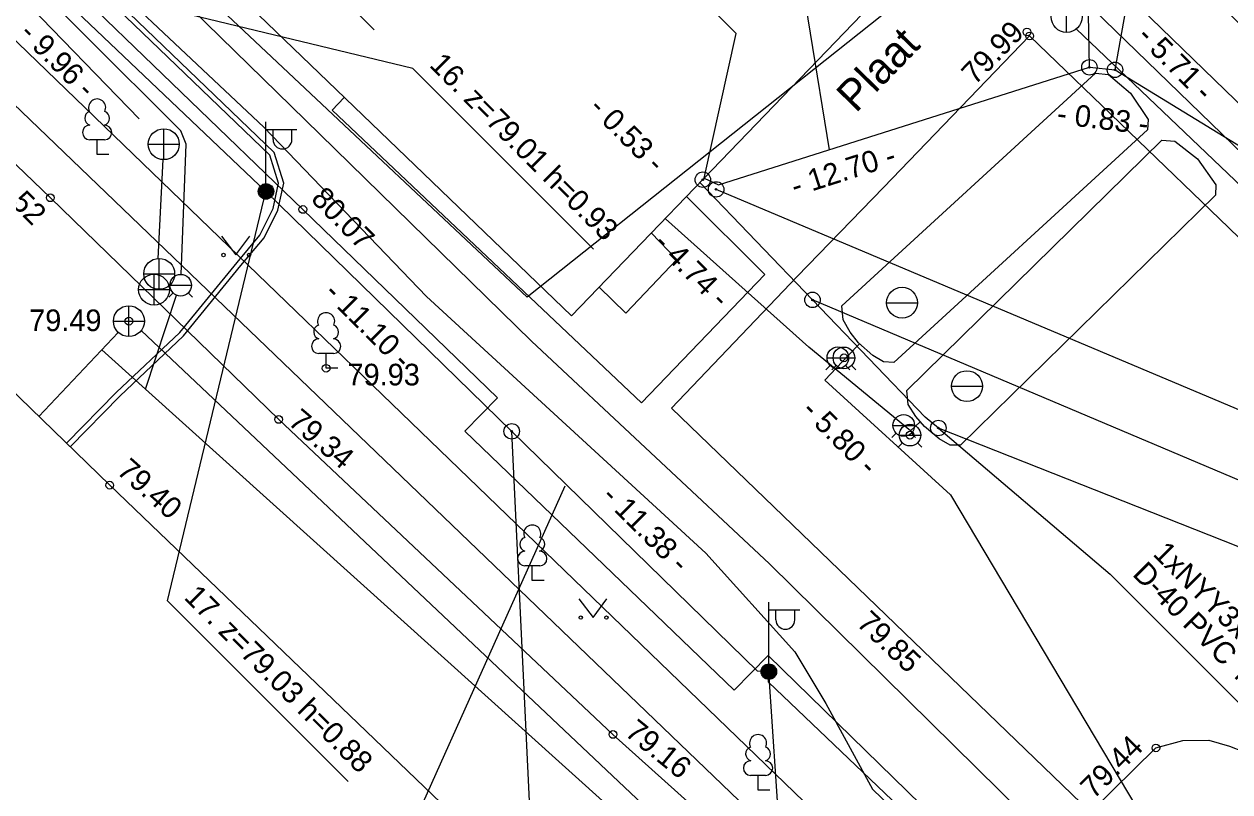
# Model space of a CAD drawing. Extents: x 632271 to 633134, y 6446009 to 6447735.
# Drawn here: x 632389.83 to 632428.85, y 6446963.86 to 6446988.7 of the extents above; entities that cross this region are included whole.
import ezdxf

# ---------------------------------------------------------------- set-up
doc = ezdxf.new("R2010")
doc.units = 0
for name, color, linetype in [('ABIJOONIS', 7, 'Continuous'), ('HALJASTUS', 7, 'Continuous'), ('HOONE', 7, 'Continuous'), ('HOONEDET', 7, 'Continuous'), ('joonside', 7, 'Continuous'), ('KKAEV', 7, 'Continuous'), ('KOORDPUNKT', 7, 'Continuous'), ('KORGUS', 7, 'Continuous'), ('KPKAABEL', 7, 'Continuous'), ('KTRASS', 7, 'Continuous'), ('mootpiir', 7, 'Continuous'), ('MPKAABEL', 7, 'Continuous'), ('PIIR', 7, 'Continuous'), ('POST', 7, 'Continuous'), ('PUU', 7, 'Continuous'), ('SITRASS', 7, 'Continuous'), ('SKTRASS', 7, 'Continuous'), ('TEE', 7, 'Continuous'), ('VKAEV', 7, 'Continuous'), ('VTRASS', 7, 'Continuous')]:
    doc.layers.add(name, color=color, linetype=linetype)

msp = doc.modelspace()

# ---------------------------------------------------------------- linework, layer by layer
at = {"layer": 'ABIJOONIS'}
for points in [[(632424.303, 6446987.305), (632424.069, 6446999.843), (632418.222, 6447005.69)], [(632425.131, 6446987.223), (632427.406, 6446999.905), (632421.559, 6447005.752)], [(632404.561, 6447002.285), (632414.648, 6446992.199), (632415.883, 6446984.631)], [(632401.158, 6446988.518), (632395.31, 6446994.365), (632383.178, 6446997.049)], [(632411.838, 6446983.722), (632412.871, 6446988.402), (632407.024, 6446994.249)], [(632408.255, 6446981.421), (632402.408, 6446987.268), (632390.419, 6446990.169)], [(632400.319, 6446964.203), (632394.472, 6446970.05), (632397.66, 6446983.289)], [(632436.833, 6446969.597), (632430.986, 6446975.444), (632412.224, 6446983.355)], [(632435.618, 6446967.837), (632429.771, 6446973.684), (632415.344, 6446979.78)], [(632434.95, 6446965.955), (632429.103, 6446971.802), (632419.415, 6446975.636)], [(632419.415, 6446975.636), (632424.972, 6446970.906), (632434.361, 6446961.517)], [(632412.341, 6446951.172), (632406.494, 6446957.019), (632405.611, 6446975.528)], [(632407.331, 6446973.755), (632399.918, 6446957.234), (632414.719, 6446942.432)], [(632421.197, 6446940.677), (632415.35, 6446946.524), (632413.932, 6446967.753)]]:
    msp.add_lwpolyline(points, dxfattribs=at)
at = {"layer": 'HALJASTUS'}
for p, q in [((632396.223, 6446981.84), (632396.686, 6446981.233)), ((632396.686, 6446981.233), (632397.132, 6446981.84)), ((632407.782, 6446970.108), (632408.246, 6446969.502)), ((632408.246, 6446969.502), (632408.691, 6446970.108))]:
    msp.add_line(p, q, dxfattribs=at)
for centre in [(632396.285, 6446981.233), (632397.114, 6446981.233), (632407.845, 6446969.502), (632408.674, 6446969.502)]:
    msp.add_circle(centre, 0.055, dxfattribs=at)
at = {"layer": 'HOONE'}
for points in [[(632372.756, 6447012.598), (632378.979, 6447007.634), (632378.548, 6447007.153), (632407.541, 6446979.26), (632420.642, 6446992.862), (632389.857, 6447022.427), (632386.387, 6447018.83), (632388.124, 6447017.182), (632384.14, 6447012.977), (632378.335, 6447018.486), (632372.756, 6447012.598)], [(632400.193, 6446986.329), (632399.802, 6446985.923), (632409.808, 6446976.455), (632413.8, 6446980.597), (632411.268, 6446983.129)]]:
    msp.add_lwpolyline(points, dxfattribs=at)
at = {"layer": 'HOONEDET'}
msp.add_lwpolyline([(632410.127, 6446981.945), (632410.957, 6446981.082), (632409.305, 6446979.346), (632408.44, 6446980.193)], dxfattribs=at)
at = {"layer": 'KKAEV'}
for p, q in [((632423.565, 6446988.436), (632423.565, 6446989.436)), ((632394.353, 6446984.317), (632394.353, 6446985.317)), ((632393.853, 6446984.817), (632394.853, 6446984.817)), ((632394.205, 6446980.122), (632394.205, 6446981.122)), ((632393.705, 6446980.622), (632394.705, 6446980.622)), ((632394.038, 6446979.613), (632394.038, 6446980.613)), ((632393.538, 6446980.113), (632394.538, 6446980.113)), ((632393.224, 6446978.592), (632393.224, 6446979.592)), ((632392.724, 6446979.092), (632393.724, 6446979.092))]:
    msp.add_line(p, q, dxfattribs=at)
for centre in [(632423.565, 6446988.936), (632394.353, 6446984.817), (632394.205, 6446980.622), (632394.038, 6446980.113), (632393.224, 6446979.092)]:
    msp.add_circle(centre, 0.5, dxfattribs=at)
at = {"layer": 'KOORDPUNKT'}
for centre, radius in [((632424.303, 6446987.305), 0.25), ((632424.303, 6446987.305), 0.025), ((632424.303, 6446987.305), 0.0221), ((632424.303, 6446987.305), 0.0191), ((632424.303, 6446987.305), 0.0161), ((632424.303, 6446987.305), 0.0132), ((632424.303, 6446987.305), 0.0102), ((632424.303, 6446987.305), 0.00726), ((632424.303, 6446987.305), 0.0043), ((632425.131, 6446987.223), 0.25), ((632425.131, 6446987.223), 0.025), ((632425.131, 6446987.223), 0.0221), ((632425.131, 6446987.223), 0.0191), ((632425.131, 6446987.223), 0.0161), ((632425.131, 6446987.223), 0.0132), ((632425.131, 6446987.223), 0.0102), ((632425.131, 6446987.223), 0.00726), ((632425.131, 6446987.223), 0.0043), ((632411.794, 6446983.669), 0.25), ((632411.794, 6446983.669), 0.025), ((632411.794, 6446983.669), 0.0221), ((632411.794, 6446983.669), 0.0191), ((632411.794, 6446983.669), 0.0161), ((632411.794, 6446983.669), 0.0132), ((632411.794, 6446983.669), 0.0102), ((632411.794, 6446983.669), 0.00726), ((632411.794, 6446983.669), 0.0043), ((632412.224, 6446983.355), 0.25), ((632412.224, 6446983.355), 0.025), ((632412.224, 6446983.355), 0.0221), ((632412.224, 6446983.355), 0.0191), ((632412.224, 6446983.355), 0.0161), ((632412.224, 6446983.355), 0.0132), ((632412.224, 6446983.355), 0.0102), ((632412.224, 6446983.355), 0.00726), ((632412.224, 6446983.355), 0.0043), ((632415.344, 6446979.78), 0.25), ((632415.344, 6446979.78), 0.025), ((632415.344, 6446979.78), 0.0221), ((632415.344, 6446979.78), 0.0191), ((632415.344, 6446979.78), 0.0161), ((632415.344, 6446979.78), 0.0132), ((632415.344, 6446979.78), 0.0102), ((632415.344, 6446979.78), 0.00726), ((632415.344, 6446979.78), 0.0043), ((632405.611, 6446975.528), 0.25), ((632419.415, 6446975.636), 0.25), ((632419.415, 6446975.636), 0.025), ((632419.415, 6446975.636), 0.0221), ((632419.415, 6446975.636), 0.0191), ((632419.415, 6446975.636), 0.0161), ((632419.415, 6446975.636), 0.0132), ((632419.415, 6446975.636), 0.0102), ((632419.415, 6446975.636), 0.00726), ((632419.415, 6446975.636), 0.0043), ((632405.611, 6446975.528), 0.025), ((632405.611, 6446975.528), 0.0221), ((632405.611, 6446975.528), 0.0191), ((632405.611, 6446975.528), 0.0161), ((632405.611, 6446975.528), 0.0132), ((632405.611, 6446975.528), 0.0102), ((632405.611, 6446975.528), 0.00726), ((632405.611, 6446975.528), 0.0043)]:
    msp.add_circle(centre, radius, dxfattribs=at)
at = {"layer": 'KORGUS'}
for centre in [(632422.282, 6446988.447), (632422.368, 6446988.319), (632397.66, 6446983.289), (632390.684, 6446983.084), (632398.853, 6446982.706), (632393.224, 6446979.092), (632416.36, 6446977.905), (632399.606, 6446977.569), (632398.071, 6446975.912), (632418.497, 6446975.405), (632392.605, 6446973.786), (632413.932, 6446967.753), (632408.886, 6446965.722), (632426.454, 6446965.287)]:
    msp.add_circle(centre, 0.125, dxfattribs=at)
at = {"layer": 'KPKAABEL'}
msp.add_lwpolyline([(632391.323, 6446975.03), (632392.928, 6446976.671), (632394.994, 6446978.621), (632396.848, 6446980.891), (632397.597, 6446981.786), (632398.04, 6446982.688), (632398.233, 6446983.561), (632397.924, 6446984.553), (632390.479, 6446991.712), (632384.486, 6446997.659), (632377.115, 6447005.01), (632370.011, 6447012.009), (632361.67, 6447019.376), (632357.687, 6447023.192), (632356.791, 6447024.395), (632357.067, 6447025.581), (632357.936, 6447026.839), (632359.654, 6447028.567), (632360.826, 6447031.507)], dxfattribs=at)
at = {"layer": 'KTRASS'}
for points in [[(632393.552, 6446985.642), (632381.93, 6446997.618)], [(632394.174, 6446981.121), (632394.329, 6446984.318)], [(632390.312, 6446976.01), (632392.881, 6446978.729)], [(632393.619, 6446978.785), (632431.154, 6446943.329)]]:
    msp.add_lwpolyline(points, dxfattribs=at)
at = {"layer": 'mootpiir'}
msp.add_lwpolyline([(632431.495, 6446947.692), (632451.024, 6446966.96), (632423.87, 6446993.982), (632406.106, 6446979.873), (632380.761, 6447003.688), (632372.087, 6447014.036), (632367.18, 6447031.06), (632372.553, 6447039.011), (632385.346, 6447024.781), (632387.828, 6447028.83), (632371.118, 6447045.148), (632360.609, 6447028.954), (632358.892, 6447027.917), (632357.958, 6447023.443), (632367.919, 6447009.047)], close=True, dxfattribs=at)
at = {"layer": 'MPKAABEL'}
for points in [[(632430.108, 6446984.417), (632445.429, 6446969.828), (632447.616, 6446967.426), (632447.606, 6446967.088), (632434.411, 6446953.213), (632428.966, 6446953.062), (632413.919, 6446967.41), (632413.932, 6446967.753), (632413.563, 6446967.767), (632397.66, 6446983.289), (632383.178, 6446997.049), (632368.831, 6447010.882), (632369.194, 6447014.35), (632363.806, 6447026.19), (632363.503, 6447026.273), (632359.54, 6447025.396), (632363.456, 6447026.571), (632363.583, 6447026.895), (632363.933, 6447032.033), (632372.592, 6447043.281), (632386.551, 6447028.723)], [(632391.208, 6446975.141), (632392.816, 6446976.785), (632394.877, 6446978.73), (632396.725, 6446980.993), (632397.462, 6446981.874), (632397.888, 6446982.741), (632398.068, 6446983.554), (632397.783, 6446984.466), (632390.367, 6446991.598), (632384.373, 6446997.546), (632377.049, 6447004.935), (632369.902, 6447011.892), (632361.562, 6447019.258), (632357.567, 6447023.086), (632356.618, 6447024.359), (632357.962, 6447026.586), (632359.844, 6447028.307), (632363.717, 6447031.618), (632364.337, 6447032.834), (632363.66, 6447034.124), (632362.624, 6447033.872)], [(632430.108, 6446984.417), (632445.429, 6446969.828), (632447.616, 6446967.426), (632447.606, 6446967.088), (632434.411, 6446953.213), (632428.966, 6446953.062), (632413.919, 6446967.41), (632413.932, 6446967.753), (632413.563, 6446967.767), (632397.66, 6446983.289), (632383.178, 6446997.049), (632368.831, 6447010.882), (632369.194, 6447014.35), (632363.806, 6447026.19), (632363.503, 6447026.273), (632360.374, 6447025.581)], [(632370.112, 6447012.108), (632376.543, 6447005.684), (632384.188, 6446998.16), (632390.2, 6446992.322), (632397.588, 6446985.373), (632402.851, 6446979.889), (632411.897, 6446971.587), (632414.77, 6446968.391), (632415.778, 6446966.722), (632417.281, 6446963.95), (632422.595, 6446958.829), (632424.395, 6446956.909), (632426.365, 6446954.918), (632428.224, 6446953.074), (632429.531, 6446951.769), (632429.7, 6446951.243), (632429.319, 6446950.042), (632428.201, 6446948.905), (632425.821, 6446946.434), (632424.115, 6446944.785)], [(632411.838, 6446983.722), (632412.297, 6446983.507), (632424.303, 6446987.305), (632425.131, 6446987.223), (632429.97, 6446984.272), (632445.286, 6446969.688), (632447.414, 6446967.351), (632447.408, 6446967.171), (632446.947, 6446966.555)], [(632411.838, 6446983.722), (632412.297, 6446983.507), (632424.303, 6446987.305), (632425.131, 6446987.223), (632429.97, 6446984.272), (632445.286, 6446969.688), (632447.414, 6446967.351), (632447.408, 6446967.171), (632446.947, 6446966.555)], [(632419.415, 6446975.636), (632418.993, 6446975.988), (632411.695, 6446983.573)], [(632419.415, 6446975.636), (632418.993, 6446975.988), (632411.695, 6446983.573)]]:
    msp.add_lwpolyline(points, dxfattribs=at)
at = {"layer": 'PIIR'}
msp.add_lwpolyline([(632370.811, 6447047.222), (632453.232, 6446967.821), (632448.648, 6446962.504), (632435.548, 6446947.84), (632418.426, 6446958.332), (632352.335, 6447021.805), (632354.522, 6447028.806), (632366.117, 6447042.037)], close=True, dxfattribs=at)
at = {"layer": 'POST'}
for p, q in [((632397.66, 6446983.539), (632397.66, 6446985.539)), ((632397.66, 6446985.289), (632398.66, 6446985.289)), ((632397.887, 6446984.968), (632397.887, 6446985.289)), ((632398.499, 6446984.968), (632398.499, 6446985.289)), ((632413.932, 6446968.003), (632413.932, 6446970.003)), ((632413.932, 6446969.753), (632414.932, 6446969.753)), ((632414.159, 6446969.432), (632414.159, 6446969.753)), ((632414.771, 6446969.432), (632414.771, 6446969.753))]:
    msp.add_line(p, q, dxfattribs=at)
for centre, radius in [((632397.66, 6446983.289), 0.25), ((632397.66, 6446983.289), 0.225), ((632397.66, 6446983.289), 0.2), ((632397.66, 6446983.289), 0.175), ((632397.66, 6446983.289), 0.15), ((632397.66, 6446983.289), 0.125), ((632397.66, 6446983.289), 0.1), ((632397.66, 6446983.289), 0.075), ((632397.66, 6446983.289), 0.05), ((632397.66, 6446983.289), 0.025), ((632413.932, 6446967.753), 0.25), ((632413.932, 6446967.753), 0.225), ((632413.932, 6446967.753), 0.2), ((632413.932, 6446967.753), 0.175), ((632413.932, 6446967.753), 0.15), ((632413.932, 6446967.753), 0.125), ((632413.932, 6446967.753), 0.1), ((632413.932, 6446967.753), 0.075), ((632413.932, 6446967.753), 0.05), ((632413.932, 6446967.753), 0.025)]:
    msp.add_circle(centre, radius, dxfattribs=at)
for centre in [(632398.193, 6446984.968), (632414.465, 6446969.432)]:
    msp.add_arc(centre, 0.306, 180, 0, dxfattribs=at)
at = {"layer": 'PUU'}
for p, q in [((632392.437, 6446984.959), (632391.957, 6446984.959)), ((632392.197, 6446984.484), (632392.197, 6446984.959)), ((632392.577, 6446984.484), (632392.197, 6446984.484)), ((632399.846, 6446978.044), (632399.366, 6446978.044)), ((632399.606, 6446977.569), (632399.606, 6446978.044)), ((632399.986, 6446977.569), (632399.606, 6446977.569)), ((632406.516, 6446971.175), (632406.036, 6446971.175)), ((632406.276, 6446970.7), (632406.276, 6446971.175)), ((632406.656, 6446970.7), (632406.276, 6446970.7)), ((632413.822, 6446964.396), (632413.342, 6446964.396)), ((632413.582, 6446963.921), (632413.582, 6446964.396)), ((632413.962, 6446963.921), (632413.582, 6446963.921))]:
    msp.add_line(p, q, dxfattribs=at)
for centre, radius, start, end in [((632392.197, 6446986.004), 0.277, 332.5799, 207.4201), ((632392.027, 6446985.657), 0.233, 109.0217, 253.1415), ((632392.367, 6446985.657), 0.233, 286.8508, 70.9859), ((632391.96, 6446985.196), 0.238, 90.0016, 269.3953), ((632392.434, 6446985.196), 0.238, 270.6047, 89.9984), ((632399.606, 6446979.089), 0.277, 332.5799, 207.4201), ((632399.436, 6446978.742), 0.233, 109.0217, 253.1415), ((632399.776, 6446978.742), 0.233, 286.8508, 70.9859), ((632399.369, 6446978.281), 0.238, 90.0016, 269.3953), ((632399.843, 6446978.281), 0.238, 270.6047, 89.9984), ((632406.276, 6446972.22), 0.277, 332.5799, 207.4201), ((632406.106, 6446971.873), 0.233, 109.0217, 253.1415), ((632406.446, 6446971.873), 0.233, 286.8508, 70.9859), ((632406.039, 6446971.412), 0.238, 90.0016, 269.3953), ((632406.513, 6446971.412), 0.238, 270.6047, 89.9984), ((632413.582, 6446965.441), 0.277, 332.5799, 207.4201), ((632413.412, 6446965.094), 0.233, 109.0217, 253.1415), ((632413.752, 6446965.094), 0.233, 286.8508, 70.9859), ((632413.345, 6446964.633), 0.238, 90.0016, 269.3953), ((632413.819, 6446964.633), 0.238, 270.6047, 89.9984)]:
    msp.add_arc(centre, radius, start, end, dxfattribs=at)
at = {"layer": 'SITRASS'}
msp.add_lwpolyline([(632435.69, 6446950.602), (632430.06, 6446955.854), (632424.381, 6446960.967), (632413.951, 6446971.242), (632406.254, 6446978.447), (632399.403, 6446985.137), (632392.051, 6446992.335), (632384.154, 6446999.845), (632383.767, 6447000.586), (632384.199, 6447001.604)], dxfattribs=at)
at = {"layer": 'SKTRASS'}
for p, q in [((632424.722, 6446990.418), (632449.225, 6446966.645)), ((632441.508, 6446971.736), (632423.876, 6446988.545))]:
    msp.add_line(p, q, dxfattribs=at)
at = {"layer": 'TEE'}
for points in [[(632424.708, 6446957.742), (632413.912, 6446968.274), (632412.809, 6446967.157), (632404.09, 6446975.535), (632405.153, 6446976.613), (632398.853, 6446982.706), (632390.974, 6446990.305), (632382.473, 6446998.223)], [(632420.642, 6446992.862), (632431.363, 6446982.466), (632441.333, 6446972.878), (632448.616, 6446965.851), (632449.456, 6446965.486), (632449.992, 6446965.461), (632451.392, 6446965.859), (632452.357, 6446966.888)], [(632381.86, 6446991.56), (632390.684, 6446983.084), (632398.071, 6446975.912), (632408.886, 6446965.722), (632419.393, 6446956.281)], [(632377.248, 6446988.68), (632392.605, 6446973.786), (632406.531, 6446960.428), (632416.129, 6446951.998)], [(632437.817, 6446957.159), (632446.005, 6446965.531), (632437.824, 6446973.387), (632428.809, 6446982.116), (632422.368, 6446988.319), (632417.641, 6446983.413), (632414.849, 6446980.532), (632410.777, 6446976.276), (632416.805, 6446970.461), (632424.341, 6446963.207), (632426.454, 6446965.287), (632427.326, 6446965.528), (632428.163, 6446965.535), (632428.831, 6446965.347), (632429.281, 6446965.166), (632429.499, 6446964.953), (632429.676, 6446964.785), (632429.91, 6446963.877), (632429.634, 6446963.09)]]:
    msp.add_lwpolyline(points, dxfattribs=at)
at = {"layer": 'VKAEV'}
for p, q in [((632394.653, 6446980.009), (632394.513, 6446979.869)), ((632394.55, 6446980.256), (632395.25, 6446980.256)), ((632395.147, 6446980.009), (632395.287, 6446979.869)), ((632417.74, 6446979.69), (632418.74, 6446979.69)), ((632415.916, 6446977.662), (632415.776, 6446977.522)), ((632415.813, 6446977.909), (632416.513, 6446977.909)), ((632416.113, 6446977.658), (632415.973, 6446977.518)), ((632416.01, 6446977.905), (632416.71, 6446977.905)), ((632416.41, 6446977.662), (632416.55, 6446977.522)), ((632416.607, 6446977.658), (632416.747, 6446977.518)), ((632419.84, 6446976.99), (632420.84, 6446976.99)), ((632417.944, 6446975.72), (632418.644, 6446975.72)), ((632418.047, 6446975.473), (632417.907, 6446975.333)), ((632418.147, 6446975.405), (632418.847, 6446975.405)), ((632418.541, 6446975.473), (632418.681, 6446975.333)), ((632418.25, 6446975.158), (632418.11, 6446975.018)), ((632418.744, 6446975.158), (632418.884, 6446975.018))]:
    msp.add_line(p, q, dxfattribs=at)
for centre, radius in [((632394.9, 6446980.256), 0.35), ((632418.24, 6446979.69), 0.5), ((632416.163, 6446977.909), 0.35), ((632416.36, 6446977.905), 0.35), ((632420.34, 6446976.99), 0.5), ((632418.294, 6446975.72), 0.35), ((632418.497, 6446975.405), 0.35)]:
    msp.add_circle(centre, radius, dxfattribs=at)
at = {"layer": 'VTRASS'}
msp.add_line((632393.762, 6446976.887), (632394.768, 6446979.932), dxfattribs=at)
for points in [[(632394.913, 6446980.606), (632395.074, 6446984.816), (632394.909, 6446985.25), (632382.51, 6446997.592), (632382.434, 6446997.877), (632385.416, 6447000.546)], [(632418.825, 6446975.836), (632418.514, 6446975.54), (632415.22, 6446978.247), (632410.583, 6446982.399)], [(632416.868, 6446978.355), (632416.5, 6446977.98), (632415.737, 6446977.183), (632419.803, 6446973.469), (632426.379, 6446962.437)], [(632392.346, 6446978.162), (632411.482, 6446960.928), (632431.454, 6446941.942), (632447.219, 6446958.991), (632456.705, 6446969.447)]]:
    msp.add_lwpolyline(points, dxfattribs=at)
for points in [[(632416.294, 6446979.587), (632424.501, 6446987.117), (632424.923, 6446987.067), (632425.634, 6446986.473), (632426.201, 6446985.617), (632426.184, 6446985.281), (632417.977, 6446977.752), (632417.638, 6446977.774), (632417.296, 6446977.982), (632416.829, 6446978.396), (632416.563, 6446978.732), (632416.33, 6446979.132)], [(632418.391, 6446976.854), (632426.641, 6446984.948), (632427.065, 6446984.912), (632427.795, 6446984.343), (632428.39, 6446983.506), (632428.385, 6446983.17), (632420.135, 6446975.076), (632419.795, 6446975.086), (632419.446, 6446975.283), (632418.966, 6446975.681), (632418.688, 6446976.008), (632418.442, 6446976.4)]]:
    msp.add_lwpolyline(points, close=True, dxfattribs=at)

# ---------------------------------------------------------------- texts
at = {"layer": 'ABIJOONIS'}
for s, p in [('16. z=79.01 h=0.93', (632402.916, 6446987.349)), ('1xNYY3x2,5L=11.07 m', (632426.325, 6446971.538)), ('D-40 PVC TORUS', (632425.665, 6446970.878)), ('17. z=79.03 h=0.88', (632394.98, 6446970.131))]:
    msp.add_text(s, height=0.7, rotation=315, dxfattribs=at).set_placement(p)
at = {"layer": 'joonside'}
for s, rotation, p in [('- 9.96 -', 315, (632389.648, 6446988.36)), ('- 5.71 -', 315, (632425.808, 6446988.262)), ('- 0.53 -', 315, (632408.073, 6446985.953)), ('- 0.83 -', 353.0531, (632423.227, 6446985.48)), ('- 12.70 -', 17.6562, (632414.778, 6446983.115)), ('- 4.74 -', 315, (632410.162, 6446981.565)), ('- 11.10 -', 315, (632399.508, 6446979.962)), ('- 5.80 -', 315, (632414.95, 6446976.157)), ('- 11.38 -', 315, (632408.487, 6446973.376))]:
    msp.add_text(s, height=0.7, rotation=rotation, dxfattribs=at).set_placement(p)
at = {"layer": 'KORGUS'}
for s, rotation, p in [('79.99', 45.714, (632420.596, 6446986.705)), ('79.52', 315.1874, (632388.457, 6446983.801)), ('80.07', 314.7092, (632399.082, 6446983.012)), ('79.34', 319.5714, (632398.34, 6446975.78)), ('79.40', 318.3775, (632392.798, 6446974.193)), ('79.85', 316.6172, (632416.737, 6446969.278)), ('79.16', 320.9703, (632409.236, 6446965.722)), ('79.44', 45.2246, (632424.439, 6446963.607))]:
    msp.add_text(s, height=0.7, rotation=rotation, dxfattribs=at).set_placement(p)
for s, p in [('79.49', (632389.996, 6446978.77)), ('79.93', (632400.296, 6446977.014))]:
    msp.add_text(s, height=0.7, dxfattribs=at).set_placement(p)
at = {"layer": 'TEE'}
msp.add_text('Plaat', height=1, rotation=45.6754, dxfattribs=at).set_placement((632416.746, 6446985.805))

doc.saveas('drawing.dxf')
